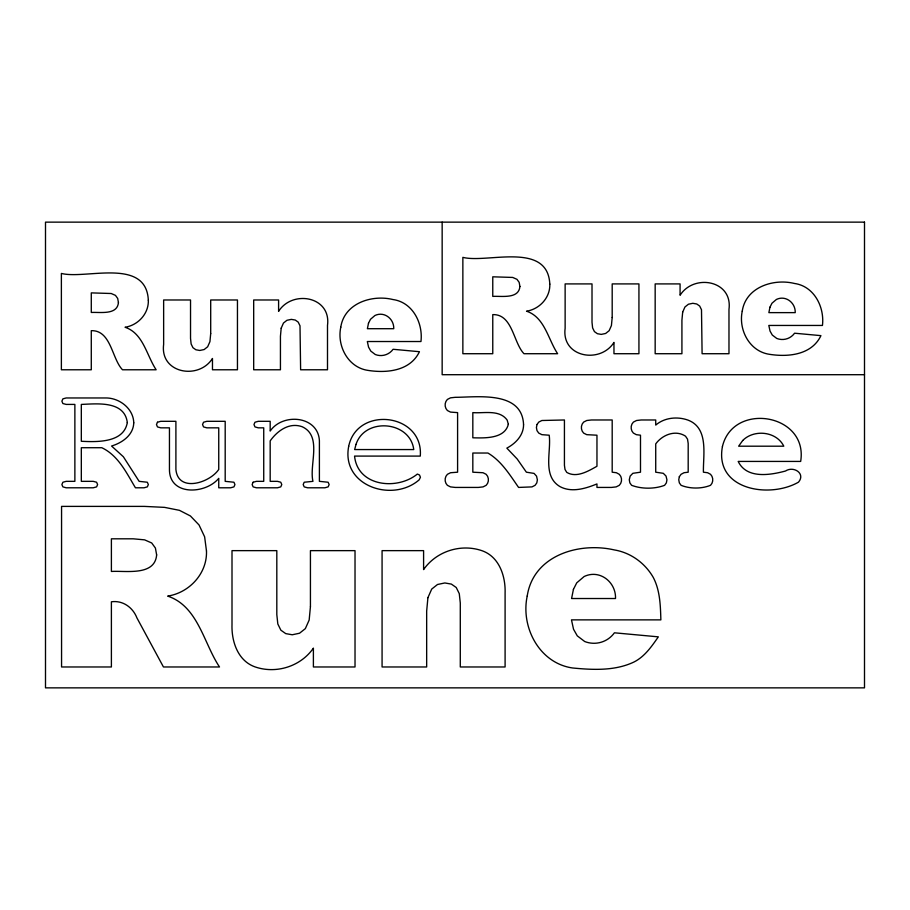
<?xml version="1.0" encoding="UTF-8"?>
<svg xmlns="http://www.w3.org/2000/svg" width="910" height="910" viewBox="0 0 910 910"><rect width="100%" height="100%" fill="white"/><g stroke="black" fill="none" stroke-linecap="round" stroke-linejoin="round"><path stroke-width="1.36" d="M864.5 374.704L442.158 374.704L442.158 222.142M340.772 327.225C336.768 345.902 348.064 367.515 367.947 370.381C386.682 373.316 410.228 371.075 419.442 351.704L393.086 349.281C389.048 354.9 381.722 357.038 375.284 354.513L370.814 351.112L368.561 347.142L367.333 341.523L420.955 341.523C423.184 323.073 412.628 302.245 392.961 299.538C371.951 294.351 344.31 303.223 340.772 327.225M527.22 596.039C520.543 627.172 539.38 663.185 572.515 667.974C592.967 669.942 615.001 671.068 634.02 661.991C644.803 656.542 651.617 646.464 658.339 636.852L614.421 632.803C607.675 642.176 595.47 645.736 584.732 641.539L577.281 635.862L573.527 629.242L571.48 619.869L660.865 619.869C660.444 605.514 660.08 590.51 653.3 577.486C645.065 563.074 630.653 552.597 614.193 549.902C578.828 541.825 533.317 555.418 527.22 596.039M742.253 311.152C738.249 329.829 749.556 351.442 769.439 354.308C788.162 357.255 811.709 355.002 820.934 335.642L794.578 333.208C790.528 338.838 783.203 340.977 776.765 338.452L772.294 335.051L770.042 331.069L768.813 325.45L822.447 325.45C824.665 307 814.109 286.172 794.441 283.465C773.432 278.278 745.79 287.162 742.253 311.152M210.699 333.572L209.937 341.637L207.651 346.778L204.158 349.542L199.79 350.464L195.889 349.77L192.954 347.7L191.134 343.98L190.531 338.361L190.531 299.982L163.641 299.982L163.641 344.412C159.796 373.407 198.721 380.255 212.474 358.472L212.474 369.778L237.453 369.778L237.453 299.982L210.699 299.982L210.699 333.572M281.19 328.191L280.439 336.256L280.439 369.778L253.685 369.778L253.685 299.982L278.596 299.982L278.596 311.357C292.383 289.505 331.388 296.33 327.498 325.416L327.498 369.778L300.618 369.778L300.004 325.791L298.184 322.095L295.261 320.047L291.348 319.376L286.946 320.286L283.465 323.05L281.19 328.191M310.435 606.617L309.161 620.063L305.339 628.639L299.526 633.235L292.258 634.77L285.74 633.622L280.86 630.175L277.823 623.987L276.811 614.614L276.811 550.641L232.005 550.641L232.005 624.692C231.458 641.402 237.806 660.74 254.914 666.848C275.969 674.196 300.596 666.586 313.393 648.136L313.393 666.973L355.025 666.973L355.025 550.641L310.435 550.641L310.435 606.617M427.916 597.665L426.665 611.111L426.665 666.973L382.075 666.973L382.075 550.641L423.594 550.641L423.594 569.592C436.425 551.141 461.051 543.395 482.163 550.766C499.34 556.875 505.641 576.292 505.096 593.036L505.096 666.973L460.289 666.973L460.289 603L459.277 593.65L456.24 587.507L451.36 584.095L444.842 582.957L437.505 584.493L431.704 589.088L427.916 597.665M612.191 317.499L611.418 325.564L609.131 330.705L605.639 333.47L601.271 334.391L597.369 333.697L594.446 331.627L592.615 327.918L592.012 322.299L592.012 283.909L565.133 283.909L565.133 328.339C561.277 357.346 600.202 364.193 613.966 342.41L613.966 353.717L638.934 353.717L638.934 283.909L612.191 283.909L612.191 317.499M682.682 312.13L681.92 320.195L681.92 353.717L655.166 353.717L655.166 283.909L680.077 283.909L680.077 295.284C693.864 273.432 732.868 280.257 728.978 309.354L728.978 353.717L702.099 353.717L701.496 309.718L699.665 306.033L696.741 303.986L692.828 303.303L688.426 304.224L684.946 306.988L682.682 312.13M348.678 446.389C341.057 485.963 392.563 503.059 419.203 479.809L420.431 477.272L419.51 475.009L417.36 474.053C397.17 490.581 357.607 486.577 354.559 456.092L420.284 456.092C423.673 413.265 357.084 405.337 348.678 446.389M722.438 446.503C714.202 490.012 769.633 498.805 798.502 482.152C805.873 473.53 793.577 465.647 785.512 471.016C770.087 475.156 746.678 479.092 738.181 461.427L800.663 461.427C808.467 413.743 733.141 401.321 722.438 446.503M148.33 300.175C148.842 313.632 138.081 325.245 125.057 327.259C143.291 333.299 146.669 355.617 156.156 369.778L122.509 369.778C111.805 358.756 111.145 330.091 91.284 330.671L91.284 369.778L61.38 369.778L61.38 273.432C85.563 279.666 146.214 257.098 148.33 300.175M206.479 550.971C207.344 573.402 189.394 592.74 167.679 596.107C198.073 606.162 203.704 643.37 219.515 666.973L163.447 666.973L136.921 617.901C132.86 607.425 122.804 600.168 111.395 601.794L111.395 666.973L61.561 666.973L61.561 506.392L144.258 506.392L164.551 507.37L179.429 510.328L190.406 515.959L199.028 524.956L204.625 536.798L206.479 550.971M549.811 284.113C550.334 297.57 539.562 309.173 526.537 311.186C544.771 317.226 548.15 339.555 557.637 353.717L523.989 353.717C513.285 342.695 512.637 314.018 492.765 314.61L492.765 353.717L462.86 353.717L462.86 257.359C487.043 263.593 547.695 241.025 549.811 284.113M523.568 424.799C523.534 435.321 515.629 443.466 506.847 448.129L517.176 458.981L526.389 472.199L534.034 473.393L536.547 476.158L537.378 479.854L536.809 482.891L535.08 485.314L531.975 486.896L518.586 487.43C509.827 474.884 501.421 461.006 487.908 453.032L472.825 453.032L472.825 472.199L483.028 472.734L486.156 474.315C489.159 477.227 489.182 482.402 486.156 485.314L483.028 486.896L478.319 487.43L455.216 487.43L450.507 486.896L447.379 485.314C444.376 482.391 444.353 477.204 447.413 474.315L450.552 472.734L457.593 472.199L457.593 412.617L450.507 412.093L447.379 410.501C444.364 407.566 444.364 402.368 447.379 399.433L450.507 397.841L455.216 397.317C477.397 397.26 522.294 390.458 523.568 424.799M118.425 302.541C117.344 315.383 99.941 311.925 91.284 312.471L91.284 292.884L111.213 293.509L115.468 295.386L117.686 298.423L118.425 302.541M156.645 554.918C154.837 576.314 125.83 570.536 111.395 571.457L111.395 538.811L133.201 538.811L144.622 539.857L151.708 542.974L155.405 548.036L156.645 554.918M519.906 286.479C518.825 299.31 501.421 295.852 492.765 296.398L492.765 276.811L512.694 277.436L516.948 279.313L519.166 282.35L519.906 286.479M127.309 422.536C123.885 442.886 96.938 442.089 81.32 441.27L81.32 404.415C96.79 403.835 124.534 400.434 127.309 422.536M133.759 422.843C133.383 435.105 122.247 442.795 111.566 446.025L123.385 456.774L139.128 481.344L147.34 482.232L148.341 484.575L147.34 486.873L144.042 487.794L135.442 487.794C126.49 472.927 118.346 455.557 101.818 447.72L81.32 447.72L81.32 481.344L93.218 481.344L96.596 482.232L97.597 484.575L96.596 486.873L93.218 487.794L66.191 487.794L62.892 486.873L61.891 484.575L62.892 482.232L66.191 481.344L74.87 481.344L74.87 404.415L66.191 404.415L62.892 403.539L61.891 401.196L62.892 398.853L66.191 397.966L105.196 397.966C119.028 397.556 133.451 408.397 133.759 422.843M679.326 476.738L678.758 479.775L679.338 482.869L681.089 485.314C690.019 488.932 701.587 488.932 710.517 485.314C713.531 482.402 713.508 477.25 710.551 474.315L707.616 472.734L703.419 472.199C703.009 455.102 709.095 427.996 687.892 420.067C677.233 416.302 664.471 417.565 655.723 425.095L655.723 419.976L641.243 419.976L636.534 420.5L633.405 422.092C630.38 424.981 630.403 430.123 633.36 433.046L636.295 434.661L640.492 435.207L640.492 472.199L632.848 473.314L630.164 476.078L629.276 479.775L629.868 482.869L631.62 485.314C641.664 489.125 654.563 489.125 664.607 485.314L666.359 482.891L666.939 479.854L666.029 476.066L663.299 473.314L655.723 472.199L655.723 443.898C662.332 434.798 675.436 429.531 685.514 436.174L687.516 439.143L688.188 443.454L688.188 472.199L683.99 472.734L681.055 474.315L679.326 476.738M537.002 424.515L536.411 427.552L537.002 430.646L538.754 433.092L541.882 434.673L549.196 435.207C551.46 451.781 541.985 476.18 560.185 486.725C571.878 492.822 585.551 488.568 596.96 483.938L596.96 487.43L611.452 487.43L616.161 486.896L619.289 485.314C622.303 482.414 622.281 477.284 619.323 474.349L616.389 472.734L612.191 472.199L612.191 419.976L591.466 419.976L586.757 420.5L583.629 422.092C580.603 424.993 580.625 430.168 583.629 433.092L586.757 434.673L596.96 435.207L596.96 466.261C588.258 471.118 576.576 478.239 566.759 472.381L565.008 469.48L564.428 465.294L564.428 419.976L541.882 420.5L538.754 422.092L537.002 424.515M368.493 323.232L367.39 328.703L393.746 328.703C394.132 318.818 384.213 311.038 374.931 315.508L370.484 319.308L368.493 323.232M573.425 589.396L571.582 598.518L615.513 598.518C616.15 582.036 599.622 569.068 584.152 576.519L576.735 582.844L573.425 589.396M769.974 307.159L768.87 312.63L795.226 312.63C795.613 302.757 785.694 294.965 776.412 299.447L771.964 303.235L769.974 307.159M508.337 424.287C504.709 438.95 484.677 438.074 472.825 437.801L472.825 412.617C484.086 413.527 499.431 409.25 507.188 420.136L508.337 424.287M356.015 444.41L354.638 449.563L413.754 449.563C410.137 420.818 364.808 417.087 356.015 444.41M253.139 482.232L252.138 484.575L253.139 486.873L256.438 487.794L277.482 487.794L280.781 486.873L281.781 484.575L280.781 482.232L277.482 481.344L270.179 481.344L270.179 440.884C277.379 430.805 289.198 422.092 302.12 426.71C322.538 435.981 309.002 464.783 312.949 481.344L304.19 482.232L303.201 484.575L304.19 486.873L307.569 487.794L324.847 487.794L328.146 486.873L329.147 484.575L328.146 482.232L319.399 481.344L319.399 440.736C318.17 415.768 282.748 412.639 270.179 431.056L270.179 421.307L258.281 421.307L254.982 422.229L253.981 424.538L254.982 426.915L258.281 427.837L263.729 427.837L263.729 481.344L256.438 481.344L253.139 482.232M157.475 422.229L156.475 424.538L157.475 426.915L160.774 427.837L169.453 427.837L169.453 469.446C169.305 496.109 205.512 494.358 218.741 478.353L218.741 487.794L230.639 487.794L233.95 486.873L234.939 484.575L233.95 482.232L225.191 481.344L225.191 421.307L206.843 421.307L203.544 422.229L202.543 424.538L203.544 426.915L206.843 427.837L218.741 427.837L218.741 469.446C209.641 483.039 178.076 492.856 175.903 469.446L175.903 421.307L160.774 421.307L157.475 422.229M742.719 440.486L738.636 446.196L783.794 446.196C776.435 431.272 754.06 429.042 742.719 440.486M864.5 222.142L45.5 222.142L45.5 687.858L864.5 687.858L864.5 222.142"/></g></svg>
